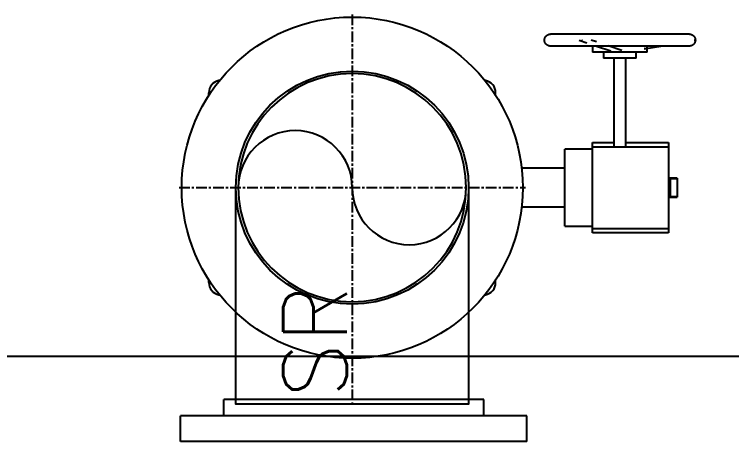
# Model space of a CAD drawing. Extents: x -181672 to 290600, y -29000 to 395522.
# Drawn here: x 6261 to 7103, y 38104 to 38605 of the extents above; entities that cross this region are included whole.
import ezdxf

# ---------------------------------------------------------------- set-up
doc = ezdxf.new("R2010")
doc.units = 0
doc.header["$LTSCALE"] = 10
doc.linetypes.add('XFM7P20PCW$0$CENTER', pattern=[2, 1.25, -0.25, 0.25, -0.25])
doc.layers.add('XFM7P20PCW$0$P-PCWR-20.7-P', color=252, linetype='Continuous')
doc.styles.add('XFM7P20PCW$0$Standard', font='txt.shx', dxfattribs={"bigfont": 'chineset.shx'})

# ---------------------------------------------------------------- blocks, each defined once
blk = doc.blocks.new('XFM7P20PCW$0$A$C4C7F1D6B')
at = {"color": 1, "linetype": 'XFM7P20PCW$0$CENTER'}
for p, q in [((0, 203.2), (0, -203.2)), ((203.2, 0), (-254, 0))]:
    blk.add_line(p, q, dxfattribs=at)
at = {"color": 0}
blk.add_lwpolyline([(0, -136.53), (-254, -136.53), (-254, 136.52), (0, 136.52)], dxfattribs=at)
blk.add_circle((0, 0), 136.53, dxfattribs=at)
at = {"color": 0, "style": 'XFM7P20PCW$0$Standard'}
blk.add_text('SR', height=75, dxfattribs=at).set_placement((-246.31, 6.16))
blk = doc.blocks.new('XFM7P20PCW$0$SL250')
at = {"color": 3}
for p, q in [((1.905, -20.32), (1.905, 20.32)), ((4.92125, 20.32), (1.905, 20.32)), ((4.92125, -20.32), (4.92125, 20.32)), ((1.905, 15.24), (0, 15.24)), ((0, -15.24), (0, 15.24)), ((1.905, -15.24), (0, -15.24)), ((4.92125, -20.32), (1.905, -20.32))]:
    blk.add_line(p, q, dxfattribs=at)
blk = doc.blocks.new('XFM7P20PCW$0$BV-250A-T')
for p, q in [((-180, 395.5), (-179.99, 395.78)), ((-180, 395.5), (-180, 232.5)), ((-179.99, 395.78), (-179.98, 396.06)), ((-179.98, 396.06), (-179.95, 396.34)), ((-179.95, 396.34), (-179.91, 396.62)), ((-179.91, 396.62), (-179.86, 396.89)), ((-179.86, 396.89), (-179.8, 397.16)), ((-179.8, 397.16), (-179.73, 397.43)), ((-179.73, 397.43), (-179.64, 397.7)), ((-179.64, 397.7), (-179.55, 397.97)), ((-179.55, 397.97), (-179.45, 398.23)), ((-179.45, 398.23), (-179.33, 398.48)), ((-179.33, 398.48), (-179.21, 398.73)), ((-179.21, 398.73), (-179.07, 398.98)), ((-179.07, 398.98), (-178.93, 399.22)), ((-178.93, 399.22), (-178.78, 399.45)), ((-178.78, 399.45), (-178.61, 399.68)), ((-178.61, 399.68), (-178.44, 399.9)), ((-178.44, 399.9), (-178.26, 400.12)), ((-178.26, 400.12), (-178.07, 400.32)), ((-178.07, 400.32), (-177.88, 400.52)), ((-177.88, 400.52), (-177.67, 400.71)), ((-177.67, 400.71), (-177.46, 400.9)), ((-177.46, 400.9), (-177.24, 401.07)), ((-177.24, 401.07), (-177.01, 401.23)), ((-177.01, 401.23), (-176.78, 401.39)), ((-176.78, 401.39), (-176.54, 401.54)), ((-176.54, 401.54), (-176.3, 401.67)), ((-176.3, 401.67), (-176.05, 401.8)), ((-176.05, 401.8), (-175.8, 401.92)), ((-175.8, 401.92), (-175.54, 402.02)), ((-175.54, 402.02), (-175.27, 402.12)), ((-175.27, 402.12), (-175.01, 402.21)), ((-175.01, 402.21), (-174.74, 402.28)), ((-174.74, 402.28), (-174.46, 402.35)), ((-174.46, 402.35), (-174.19, 402.4)), ((-174.19, 402.4), (-173.91, 402.44)), ((-173.91, 402.44), (-173.63, 402.47)), ((-173.63, 402.47), (-173.36, 402.49)), ((-173.36, 402.49), (-173.08, 402.5)), ((-173.08, 402.5), (-173, 402.5)), ((-172.77, 401.18), (-173, 402.5)), ((-173, 402.48), (-173, 402.5)), ((-173, 402.5), (-172.72, 402.49)), ((-172.72, 402.49), (-172.44, 402.48)), ((-172.44, 402.48), (-172.16, 402.45)), ((-172.16, 402.45), (-171.88, 402.41)), ((-171.88, 402.41), (-171.61, 402.36)), ((-171.61, 402.36), (-171.34, 402.3)), ((-171.34, 402.3), (-171.07, 402.23)), ((-171.07, 402.23), (-170.8, 402.14)), ((-170.8, 402.14), (-170.53, 402.05)), ((-170.53, 402.05), (-170.27, 401.95)), ((-170.27, 401.95), (-170.02, 401.83)), ((-170.02, 401.83), (-169.77, 401.71)), ((-169.77, 401.71), (-169.52, 401.57)), ((-169.52, 401.57), (-169.28, 401.43)), ((-169.28, 401.43), (-169.05, 401.28)), ((-169.05, 401.28), (-168.82, 401.11)), ((-168.82, 401.11), (-168.6, 400.94)), ((-168.6, 400.94), (-168.38, 400.76)), ((-168.38, 400.76), (-168.18, 400.57)), ((-168.18, 400.57), (-167.98, 400.38)), ((-167.98, 400.38), (-167.79, 400.17)), ((-167.79, 400.17), (-167.6, 399.96)), ((-167.6, 399.96), (-167.43, 399.74)), ((-167.43, 399.74), (-167.27, 399.51)), ((-167.27, 399.51), (-167.11, 399.28)), ((-167.11, 399.28), (-166.96, 399.04)), ((-166.96, 399.04), (-166.83, 398.8)), ((-166.83, 398.8), (-166.7, 398.55)), ((-166.7, 398.55), (-166.58, 398.3)), ((-166.58, 398.3), (-166.48, 398.04)), ((-166.48, 398.04), (-166.38, 397.77)), ((-166.38, 397.77), (-166.29, 397.51)), ((-166.29, 397.51), (-166.22, 397.24)), ((-166.22, 397.24), (-166.15, 396.96)), ((-166.15, 396.96), (-166.1, 396.69)), ((-166.1, 396.69), (-166.06, 396.41)), ((-166.06, 396.41), (-166.03, 396.13)), ((-166.03, 396.13), (-166.01, 395.86)), ((-166.01, 395.86), (-166, 395.58)), ((-166, 395.58), (-166, 395.5)), ((-166, 395.5), (-166, 232.5)), ((-166, 395.5), (-166, 395.5)), ((-11, 381), (11, 381)), ((-11, 381), (-11, 371)), ((-10.49, 381), (-10.49, 373)), ((10.49, 373), (10.49, 381)), ((11, 371), (11, 381)), ((-53.13, 371), (53.13, 371)), ((-53.13, 321), (-53.13, 371)), ((-47.82, 282), (-47.82, 371)), ((-10.65, 373), (-11, 373)), ((-10.49, 373), (10.49, 373)), ((10.53, 373), (11, 373)), ((47.82, 282), (47.82, 371)), ((53.13, 371), (53.13, 282)), ((-162.7, 342.54), (-166.04, 361.99)), ((-166.05, 348.07), (-165.11, 342.54)), ((-159, 346), (-166, 346)), ((-159, 346), (-159, 282)), ((-152, 333.2), (-159, 333.2)), ((-152, 333.2), (-152, 294.8)), ((-49.11, 321), (-152, 321)), ((-160.65, 316.2), (-166.18, 300.1)), ((-166.06, 286.45), (-160.29, 303.25)), ((-152, 307), (-49.11, 307)), ((-53.13, 282), (-53.13, 307)), ((-159, 294.8), (-152, 294.8)), ((-170.87, 286.45), (-173, 280.25)), ((-166, 282), (-159, 282)), ((53.13, 282), (-53.13, 282)), ((-45.33, 282), (-45.33, 249.46)), ((45.33, 249.46), (45.33, 282)), ((-173, 266.25), (-169.96, 275.09)), ((-173, 269.26), (-173, 270.27)), ((45.33, 249.46), (-45.33, 249.46)), ((-22.67, 249.46), (-22.67, 198.66)), ((22.67, 198.66), (22.67, 249.46)), ((-180, 232.42), (-180, 232.5)), ((-179.99, 232.14), (-180, 232.42)), ((-179.97, 231.87), (-179.99, 232.14)), ((-179.94, 231.59), (-179.97, 231.87)), ((-179.9, 231.31), (-179.94, 231.59)), ((-179.85, 231.04), (-179.9, 231.31)), ((-179.78, 230.76), (-179.85, 231.04)), ((-179.71, 230.49), (-179.78, 230.76)), ((-179.62, 230.23), (-179.71, 230.49)), ((-179.52, 229.96), (-179.62, 230.23)), ((-179.42, 229.7), (-179.52, 229.96)), ((-179.3, 229.45), (-179.42, 229.7)), ((-179.17, 229.2), (-179.3, 229.45)), ((-179.04, 228.96), (-179.17, 229.2)), ((-178.89, 228.72), (-179.04, 228.96)), ((-178.73, 228.49), (-178.89, 228.72)), ((-178.57, 228.26), (-178.73, 228.49)), ((-178.4, 228.04), (-178.57, 228.26)), ((-178.21, 227.83), (-178.4, 228.04)), ((-178.02, 227.62), (-178.21, 227.83)), ((-177.82, 227.43), (-178.02, 227.62)), ((-177.62, 227.24), (-177.82, 227.43)), ((-177.4, 227.06), (-177.62, 227.24)), ((-168.33, 227.29), (-168.54, 227.1)), ((-168.12, 227.48), (-168.33, 227.29)), ((-167.93, 227.68), (-168.12, 227.48)), ((-167.74, 227.88), (-167.93, 227.68)), ((-167.56, 228.1), (-167.74, 227.88)), ((-167.39, 228.32), (-167.56, 228.1)), ((-167.22, 228.55), (-167.39, 228.32)), ((-167.07, 228.78), (-167.22, 228.55)), ((-166.93, 229.02), (-167.07, 228.78)), ((-166.79, 229.27), (-166.93, 229.02)), ((-166.67, 229.52), (-166.79, 229.27)), ((-166.55, 229.77), (-166.67, 229.52)), ((-166.45, 230.03), (-166.55, 229.77)), ((-166.36, 230.3), (-166.45, 230.03)), ((-166.27, 230.57), (-166.36, 230.3)), ((-166.2, 230.84), (-166.27, 230.57)), ((-166.14, 231.11), (-166.2, 230.84)), ((-166.09, 231.38), (-166.14, 231.11)), ((-166.05, 231.66), (-166.09, 231.38)), ((-166.02, 231.94), (-166.05, 231.66)), ((-166.01, 232.22), (-166.02, 231.94)), ((-166, 232.5), (-166.01, 232.22)), ((-166, 232.5), (-166, 232.5)), ((-177.18, 226.89), (-177.4, 227.06)), ((-176.95, 226.72), (-177.18, 226.89)), ((-176.72, 226.57), (-176.95, 226.72)), ((-176.48, 226.43), (-176.72, 226.57)), ((-176.23, 226.29), (-176.48, 226.43)), ((-175.98, 226.17), (-176.23, 226.29)), ((-175.73, 226.05), (-175.98, 226.17)), ((-175.47, 225.95), (-175.73, 226.05)), ((-175.2, 225.86), (-175.47, 225.95)), ((-174.93, 225.77), (-175.2, 225.86)), ((-174.66, 225.7), (-174.93, 225.77)), ((-174.39, 225.64), (-174.66, 225.7)), ((-174.12, 225.59), (-174.39, 225.64)), ((-173.84, 225.55), (-174.12, 225.59)), ((-173.56, 225.52), (-173.84, 225.55)), ((-173.28, 225.51), (-173.56, 225.52)), ((-173, 225.5), (-173.28, 225.51)), ((-172.92, 225.5), (-173, 225.5)), ((-172.64, 225.51), (-172.92, 225.5)), ((-172.37, 225.53), (-172.64, 225.51)), ((-172.09, 225.56), (-172.37, 225.53)), ((-171.81, 225.6), (-172.09, 225.56)), ((-171.54, 225.65), (-171.81, 225.6)), ((-171.26, 225.72), (-171.54, 225.65)), ((-170.99, 225.79), (-171.26, 225.72)), ((-170.73, 225.88), (-170.99, 225.79)), ((-170.46, 225.98), (-170.73, 225.88)), ((-170.2, 226.08), (-170.46, 225.98)), ((-169.95, 226.2), (-170.2, 226.08)), ((-169.7, 226.33), (-169.95, 226.2)), ((-169.46, 226.46), (-169.7, 226.33)), ((-169.22, 226.61), (-169.46, 226.46)), ((-168.99, 226.77), (-169.22, 226.61)), ((-168.76, 226.93), (-168.99, 226.77)), ((-168.54, 227.1), (-168.76, 226.93)), ((-107.84, 168.25), (-111.38, 168.25)), ((111.38, 168.25), (107.84, 168.25)), ((-125.6, 156.35), (-125.6, 155.59)), ((125.6, 155.59), (125.6, 156.35)), ((-125.6, -155.59), (-125.6, -156.35)), ((125.6, -156.35), (125.6, -155.59)), ((-107.84, -168.25), (-111.38, -168.25)), ((111.38, -168.25), (107.84, -168.25))]:
    blk.add_line(p, q)
blk.add_circle((0, 0), 200)
for centre, start, end in [((-111.38, 153.81), 90, 169.86853), ((111.38, 153.81), 10.13147, 90), ((-111.38, -153.81), 190.13147, 270), ((111.38, -153.81), 270, 349.86853)]:
    blk.add_arc(centre, 14.44, start, end)
blk = doc.blocks.new('XFM7P20PCW')
at = {"layer": 'XFM7P20PCW$0$P-PCWR-20.7-P'}
for centre, radius, start, end in [((6657.76924, 38401.73953), 133.7, 90, 270), ((6657.76924, 38401.73953), 133.7, 270, 90), ((6590.91924, 38401.73953), 66.85, 0, 180), ((6724.61924, 38401.73953), 66.85, 180, 0)]:
    blk.add_arc(centre, radius, start, end, dxfattribs=at)
for name, rotation in [('XFM7P20PCW$0$A$C4C7F1D6B', 90), ('XFM7P20PCW$0$BV-250A-T', 270)]:
    blk.add_blockref(name, (6657.76924, 38401.73953), dxfattribs=dict(at, rotation=rotation))
at = {"layer": 'XFM7P20PCW$0$P-PCWR-20.7-P', "xscale": -10, "yscale": 10, "zscale": 10, "rotation": 90}
blk.add_blockref('XFM7P20PCW$0$SL250', (6659.54623, 38153.26996), dxfattribs=at)
blk = doc.blocks.new('XFM7Q20PCW-200K')
at = {"color": 9}
blk.add_lwpolyline([(709.28, 38204.06), (11943.01, 38204.06), (11943.01, 37024.1), (709.28, 37024.1)], close=True, dxfattribs=at)

msp = doc.modelspace()

# ---------------------------------------------------------------- block references
for name in ['XFM7P20PCW', 'XFM7Q20PCW-200K']:
    msp.add_blockref(name, (0, 0))

doc.saveas('drawing.dxf')
